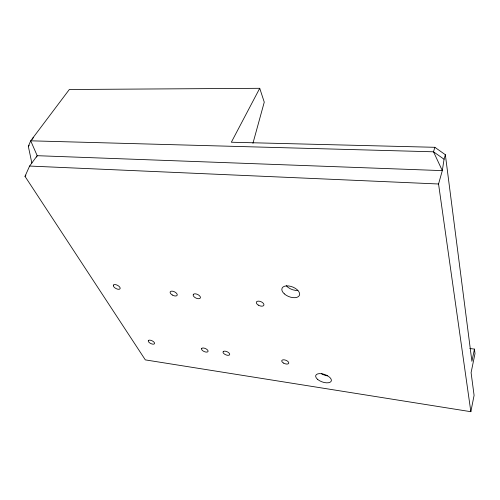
<?xml version="1.0" encoding="UTF-8"?>
<svg xmlns="http://www.w3.org/2000/svg" width="500" height="500" viewBox="0 0 500 500"><rect width="100%" height="100%" fill="white"/><g stroke="black" fill="none" stroke-linecap="round" stroke-linejoin="round"><path stroke-width="0.75" d="M434.85 147.3L445.344 154.719L444.062 159.238L442.312 170.631L438.55 183.994L470.85 411.7L145.325 359.888L25 176.363L29.6 166.056L37.2 155.694L442.312 170.631L433.512 151.8L434.85 147.3L231.344 142.231L259.731 88.3L69.331 89.5L30.7 140.819L28.331 146.369L31.856 163.062M470.85 411.7L474.094 395.375L471.087 372.65L475 353.6L474.45 349.1L469.819 348.512M474.45 349.1L471.912 361.369L445.344 154.719M252.938 143.306L264.262 102.137L259.731 88.3M32.45 139.388L33.35 137.306M36.575 157.081L37.2 155.694L30.7 140.819L433.512 151.8L444.062 159.238M25 176.363L25.881 175.156M28.331 146.369L29.206 145.2M29.6 166.056L438.55 183.994M297.875 290.456A9.325 5.213 21.6 0 1 286.288 285.756M327.444 375.863A8.206 3.962 19.6 0 1 321.581 373.75M113.525 285.038L113.344 285.462A3.75 1.775 28 0 0 116.025 288.556A3.75 1.775 28 0 0 119.956 288.837L120.15 288.412A3.75 1.775 28 0 0 117.463 285.3A3.75 1.775 28 0 0 113.525 285.038M148.488 340.462L148.287 340.806A3.425 1.512 25.7 0 0 150.638 343.462A3.425 1.512 25.7 0 0 154.344 343.856L154.55 343.519A3.425 1.512 25.7 0 0 152.206 340.856A3.425 1.512 25.7 0 0 148.488 340.462M193.487 294.288L193.212 294.725A3.9 1.975 25.3 0 0 195.706 297.938A3.9 1.975 25.3 0 0 200.069 298.256L200.356 297.825A3.9 1.975 25.3 0 0 197.862 294.594A3.9 1.975 25.3 0 0 193.487 294.288M201.819 348.306L201.556 348.65A3.525 1.619 24 0 0 203.787 351.362A3.525 1.619 24 0 0 207.756 351.794L208.019 351.45A3.525 1.619 24 0 0 205.794 348.731A3.525 1.619 24 0 0 201.819 348.306M223.375 351.475L223.088 351.819A3.569 1.663 23.3 0 0 225.269 354.556A3.569 1.663 23.3 0 0 229.344 355L229.631 354.656A3.569 1.663 23.3 0 0 227.463 351.912A3.569 1.663 23.3 0 0 223.375 351.475M172.275 294.988L171.481 294.438A3.85 1.919 26.2 0 1 170.625 291.444A3.85 1.919 26.2 0 1 175.094 292.156L175.894 292.719A3.85 1.919 26.2 0 1 176.737 295.7A3.85 1.919 26.2 0 1 172.275 294.988M283.488 363.044L282.769 362.537A3.7 1.775 21.2 0 1 282.481 359.994A3.7 1.775 21.2 0 1 287.025 360.831L287.75 361.344A3.7 1.775 21.2 0 1 288.025 363.881A3.7 1.775 21.2 0 1 283.488 363.044M258.3 305.106L257.5 304.525A4.037 2.131 22.8 0 1 257.05 301.431A4.037 2.131 22.8 0 1 261.969 302.206L262.769 302.794A4.037 2.131 22.8 0 1 263.2 305.875A4.037 2.131 22.8 0 1 258.3 305.106M284.3 293.85A9.387 5.169 21.7 0 0 299.319 295.569A9.387 5.169 21.7 0 0 288.612 285.95A9.387 5.169 21.7 0 0 284.3 293.85M317.644 379.4A8.256 3.931 19.6 0 0 331.006 381.519A8.256 3.931 19.6 0 0 321.881 373.769A8.256 3.931 19.6 0 0 317.644 379.4"/></g></svg>
